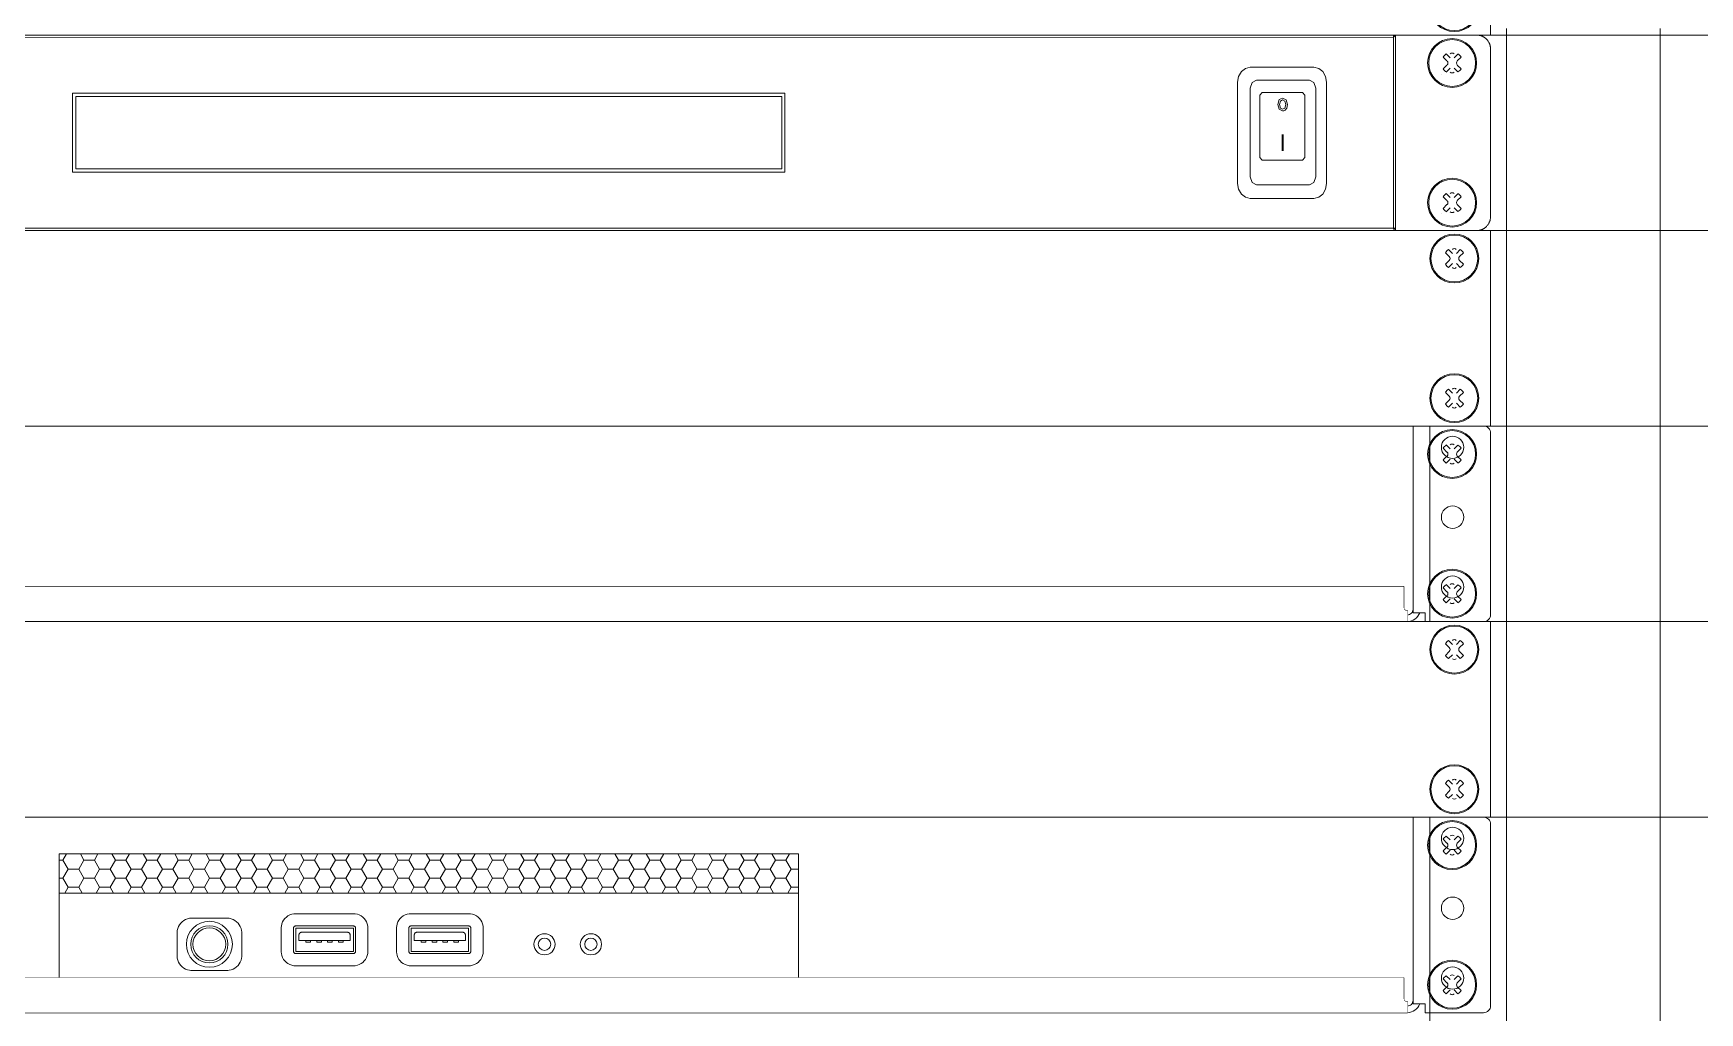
# Model space of a CAD drawing. Header units: millimetres. Extents: x -71336 to -33468, y -26189 to 22712.
# Drawn here: x -34387.6 to -34008.9, y -8865.4 to -8642.8 of the extents above; entities that cross this region are included whole.
import ezdxf

# ---------------------------------------------------------------- set-up
doc = ezdxf.new("R2010")
doc.units = ezdxf.units.MM
doc.set_wipeout_variables(frame=1)
doc.layers.add('SC - Equipment', color=7, linetype='Continuous', lineweight=13)
doc.layers.add('SC - Rack Layout - U-guides and centreline', color=5, linetype='Continuous', lineweight=13, plot=False)
doc.styles.add('ARIAL', font='arial.ttf')

# ---------------------------------------------------------------- blocks, each defined once
blk = doc.blocks.new('*U220')
at = {"layer": 'SC - Rack Layout - U-guides and centreline', "ltscale": 5}
blk.add_lwpolyline([(-300, 0), (300, 0)], dxfattribs=at)
blk = doc.blocks.new('*U221')
at = {"layer": 'SC - Rack Layout - U-guides and centreline', "color": 0, "linetype": 'ByBlock', "lineweight": -2, "transparency": 16777216}
for p in [(0, 889), (0, 844.55), (0, 800.1), (0, 755.65), (0, 711.2)]:
    blk.add_blockref('*U220', p, dxfattribs=at)
blk = doc.blocks.new('*U284')
at = {"layer": 'SC - Equipment'}
for p, q in [((227.076, 896.874), (227.076, 941.324)), ((244.4623, 896.874), (244.4623, 941.324)), ((279.3873, 941.324), (279.3873, 896.874)), ((227.076, 852.424), (227.076, 896.874)), ((244.4623, 852.424), (244.4623, 896.874)), ((279.3873, 896.874), (279.3873, 852.424)), ((227.076, 807.974), (227.076, 852.424)), ((244.4623, 807.974), (244.4623, 852.424)), ((279.3873, 852.424), (279.3873, 807.974)), ((227.076, 763.524), (227.076, 807.974)), ((244.4623, 763.524), (244.4623, 807.974)), ((279.3873, 807.974), (279.3873, 763.524)), ((227.076, 719.074), (227.076, 763.524)), ((244.4623, 719.074), (244.4623, 763.524)), ((279.3873, 763.524), (279.3873, 719.074)), ((227.076, 674.624), (227.076, 719.074)), ((244.4623, 674.624), (244.4623, 719.074)), ((279.3873, 719.074), (279.3873, 674.624))]:
    blk.add_line(p, q, dxfattribs=at)
for centre in [(232.21315, 934.974), (232.21315, 919.099), (232.21315, 903.224), (232.21315, 890.524), (232.21315, 874.649), (232.21315, 858.774), (232.21315, 846.074), (232.21315, 830.199), (232.21315, 814.324), (232.21315, 801.624), (232.21315, 785.749), (232.21315, 769.874), (232.21315, 757.174), (232.21315, 741.299), (232.21315, 725.424)]:
    blk.add_circle(centre, 2.54, dxfattribs=at)
at = {"ltscale": 5, "style": 'ARIAL', "flags": 1}
blk.add_attdef('UNITS', (470.5, 46), '', height=9.73997, dxfattribs=at)
blk = doc.blocks.new('STARTECH RKCONS17HD')
at = {"layer": 'SC - Equipment'}
for points in [[(183.82, 33.75), (184.05, 35.06), (184.66, 36.14), (185.57, 36.86), (186.68, 37.13)], [(183.82, 33.75), (184.05, 35.06), (184.66, 36.14), (185.57, 36.86), (186.68, 37.13)], [(186.68, 37.13), (201.13, 37.13)], [(186.7, 32.37), (187.11, 33.64), (188.11, 34.17)], [(186.7, 32.37), (187.11, 33.64), (188.11, 34.17)], [(188.11, 34.17), (200.15, 34.17)], [(200.15, 34.17), (201.14, 33.64), (201.56, 32.37)], [(200.15, 34.17), (201.14, 33.64), (201.56, 32.37)], [(201.13, 37.13), (202.24, 36.86), (203.15, 36.14), (203.77, 35.06), (203.99, 33.75)], [(201.13, 37.13), (202.24, 36.86), (203.15, 36.14), (203.77, 35.06), (203.99, 33.75)], [(183.82, 10.7), (183.82, 33.75)], [(186.7, 12.18), (186.7, 32.37)], [(188.88, 30.82), (189.36, 31.41)], [(188.88, 30.82), (189.36, 31.41)], [(188.88, 16.58), (188.88, 30.82)], [(189.36, 31.41), (198.57, 31.41)], [(198.57, 31.41), (199.05, 30.82)], [(198.57, 31.41), (199.05, 30.82)], [(199.05, 30.82), (199.05, 16.58)], [(201.56, 32.37), (201.56, 12.18)], [(203.99, 33.75), (203.99, 10.7)], [(192.92, 28.64), (193.29, 29.77)], [(193.23, 27.57), (192.92, 28.64)], [(194.04, 27.2), (193.23, 27.57)], [(193.29, 29.77), (194.04, 30.08)], [(193.54, 29.43), (193.34, 28.64)], [(193.34, 28.64), (193.54, 27.84)], [(194.04, 29.69), (193.54, 29.43)], [(193.54, 27.84), (194.04, 27.58)], [(194.04, 30.08), (194.86, 29.7)], [(194.55, 29.43), (194.04, 29.69)], [(194.04, 27.58), (194.55, 27.85)], [(194.75, 28.65), (194.55, 29.43)], [(194.55, 27.85), (194.75, 28.65)], [(195.03, 27.84), (194.63, 27.37)], [(194.86, 29.7), (195.17, 28.68)], [(195.17, 28.68), (195.03, 27.84)], [(189.36, 16), (188.88, 16.58)], [(189.36, 16), (188.88, 16.58)], [(198.57, 16), (189.36, 16)], [(199.05, 16.58), (198.57, 16)], [(199.05, 16.58), (198.57, 16)], [(188.11, 10.38), (187.11, 10.91), (186.7, 12.18)], [(188.11, 10.38), (187.11, 10.91), (186.7, 12.18)], [(201.56, 12.18), (201.14, 10.91), (200.15, 10.38)], [(201.56, 12.18), (201.14, 10.91), (200.15, 10.38)], [(186.68, 7.32), (185.57, 7.59), (184.66, 8.31), (184.05, 9.39), (183.82, 10.7)], [(186.68, 7.32), (185.57, 7.59), (184.66, 8.31), (184.05, 9.39), (183.82, 10.7)], [(200.15, 10.38), (188.11, 10.38)], [(203.99, 10.7), (203.77, 9.39), (203.15, 8.31), (202.24, 7.59), (201.13, 7.32)], [(203.99, 10.7), (203.77, 9.39), (203.15, 8.31), (202.24, 7.59), (201.13, 7.32)], [(201.13, 7.32), (186.68, 7.32)]]:
    blk.add_lwpolyline(points, dxfattribs=at)
at = {"layer": 'SC - Equipment', "ltscale": 5}
for points in [[(-80.95, 31.26), (80.95, 31.26), (80.95, 13.28), (-80.95, 13.28)], [(-80.2, 30.51), (80.2, 30.51), (80.2, 14.03), (-80.2, 14.03)]]:
    blk.add_lwpolyline(points, close=True, dxfattribs=at)
at = {"layer": 'SC - Equipment'}
blk.add_lwpolyline([(194.04, 27.2, 0.14402), (194.63, 27.37, 6.94346)], format="xyb", dxfattribs=at)
at = {"layer": 'SC - Equipment', "transparency": 33554559}
blk.add_solid([(193.81, 21.91), (194.24, 21.91), (193.81, 18.1), (194.24, 18.1)], dxfattribs=at)
blk.add_wipeout([(241.31, 44.45), (241.31, 0), (219.71, 0), (219.71, 44.45)]).dxf.layer = 'SC - Equipment'
at = {"layer": 'SC - Equipment', "flags": 128}
for points in [[(238.12, 44.45), (-238.13, 44.45)], [(219.71, 44.45), (-219.71, 44.45)], [(219.71, 44.45), (-219.71, 44.45)], [(219.71, 44.45), (-219.71, 44.45)], [(-219.71, 43.93), (219.2, 43.95)], [(219.2, 44.45), (219.2, 0.33)], [(219.71, 44.45), (219.2, 44.45)], [(219.2, 44.45), (219.2, 44.45)], [(219.2, 43.95), (219.71, 44.45)], [(219.71, 0), (219.71, 44.45)], [(219.71, 0), (219.71, 44.45)], [(219.71, 0.33), (219.71, 44.45)], [(231.39, 38.56), (230.53, 39.42)], [(232.13, 39.27), (231.24, 40.16)], [(233.88, 40.13), (233.02, 39.27)], [(234.62, 39.42), (233.73, 38.56)], [(241.29, 3.2), (241.29, 41.25)], [(231.39, 37.64), (230.53, 36.78)], [(232.13, 36.93), (231.24, 36.04)], [(233.88, 36.07), (233.02, 36.93)], [(234.62, 36.78), (233.73, 37.64)], [(231.39, 6.81), (230.53, 7.67)], [(232.13, 7.52), (231.24, 8.41)], [(233.88, 8.38), (233.02, 7.52)], [(234.62, 7.67), (233.73, 6.81)], [(231.39, 5.89), (230.53, 5.03)], [(232.13, 5.18), (231.24, 4.29)], [(233.88, 4.32), (233.02, 5.18)], [(234.62, 5.03), (233.73, 5.89)], [(-238.13, 0), (238.12, 0)], [(219.71, 0.52), (-219.71, 0.52)], [(-219.71, 0), (219.71, 0)], [(-219.71, 0), (219.71, 0)], [(-219.71, 0), (219.71, 0)], [(219.2, 0.33), (219.71, 0.33)], [(219.71, 0), (219.71, 0.52)]]:
    blk.add_lwpolyline(points, dxfattribs=at)
at = {"layer": 'SC - Equipment'}
for points in [[(241.29, 41.25), (241.29, 41.33), (241.29, 41.42), (241.28, 41.5), (241.28, 41.58), (241.27, 41.66), (241.26, 41.74), (241.24, 41.82), (241.23, 41.9), (241.21, 41.97), (241.19, 42.05), (241.17, 42.13), (241.15, 42.2), (241.13, 42.28), (241.1, 42.35), (241.07, 42.42), (241.04, 42.5), (241.01, 42.57), (240.98, 42.64), (240.95, 42.71), (240.91, 42.78), (240.84, 42.91), (240.75, 43.04), (240.67, 43.16), (240.57, 43.29), (240.47, 43.4), (240.37, 43.51), (240.26, 43.62), (240.14, 43.72), (240.02, 43.81), (239.9, 43.9), (239.84, 43.95), (239.77, 43.99), (239.7, 44.03), (239.64, 44.06), (239.57, 44.1), (239.5, 44.13), (239.43, 44.17), (239.36, 44.2), (239.29, 44.23), (239.21, 44.26), (239.14, 44.28), (239.07, 44.31), (238.99, 44.33), (238.92, 44.35), (238.84, 44.37), (238.76, 44.38), (238.68, 44.4), (238.6, 44.41), (238.52, 44.42), (238.44, 44.43), (238.36, 44.44), (238.28, 44.45), (238.2, 44.45), (238.12, 44.45)], [(230.06, 35.56), (230.06, 35.56), (230.06, 35.56), (230.07, 35.56), (230.07, 35.56), (230.07, 35.56), (230.07, 35.56), (230.08, 35.56), (230.08, 35.56), (230.08, 35.56), (230.08, 35.56), (230.08, 35.56)], [(230.06, 3.87), (230.06, 3.87), (230.06, 3.87), (230.07, 3.87), (230.07, 3.87), (230.07, 3.87), (230.07, 3.87), (230.08, 3.87), (230.08, 3.87), (230.08, 3.87), (230.08, 3.87), (230.08, 3.87)], [(238.12, 0), (238.2, 0), (238.28, 0), (238.36, 0.01), (238.44, 0.02), (238.52, 0.03), (238.6, 0.04), (238.68, 0.05), (238.76, 0.07), (238.84, 0.08), (238.92, 0.1), (238.99, 0.12), (239.07, 0.14), (239.14, 0.17), (239.21, 0.19), (239.29, 0.22), (239.36, 0.25), (239.43, 0.28), (239.5, 0.32), (239.57, 0.35), (239.64, 0.39), (239.7, 0.42), (239.77, 0.46), (239.84, 0.5), (239.9, 0.55), (240.02, 0.64), (240.14, 0.73), (240.26, 0.83), (240.37, 0.94), (240.47, 1.05), (240.57, 1.16), (240.67, 1.29), (240.75, 1.41), (240.84, 1.54), (240.91, 1.67), (240.95, 1.74), (240.98, 1.81), (241.01, 1.88), (241.04, 1.95), (241.07, 2.03), (241.1, 2.1), (241.13, 2.17), (241.15, 2.25), (241.17, 2.32), (241.19, 2.4), (241.21, 2.48), (241.23, 2.55), (241.24, 2.63), (241.26, 2.71), (241.27, 2.79), (241.28, 2.87), (241.28, 2.95), (241.29, 3.03), (241.29, 3.12), (241.29, 3.2)]]:
    blk.add_lwpolyline(points, dxfattribs=at)
for centre, major_axis, start_param, end_param in [((232.56, 38.1), (5.56, 0), 0, 6.283185), ((232.56, 38.1), (5.33, 0), 0, 6.283185), ((232.56, 38.1), (2.44, 0), 2.143456, 2.563819), ((230.96, 38.1), (0.635, 0), 5.497788, 7.068584), ((232.56, 39.73), (0.635, 0), 0.785399, 2.356195), ((234.19, 38.1), (0.635, 0), 2.356195, 3.926991), ((232.56, 38.1), (2.44, 0), 0.57266, 0.993023), ((232.56, 38.1), (2.44, 0), 3.719366, 4.139729), ((232.56, 36.47), (0.635, 0), 3.926991, 5.497787), ((232.56, 38.1), (2.44, 0), 5.290163, 5.710525), ((232.56, 6.35), (5.56, 0), 0, 6.283185), ((232.56, 6.35), (5.33, 0), 0, 6.283185), ((232.56, 6.35), (2.44, 0), 2.143456, 2.563819), ((232.56, 7.98), (0.635, 0), 0.785399, 2.356195), ((232.56, 6.35), (2.44, 0), 0.57266, 0.993023), ((232.56, 6.35), (2.44, 0), 3.719366, 4.139729), ((230.96, 6.35), (0.635, 0), 5.497788, 7.068584), ((232.56, 4.72), (0.635, 0), 3.926991, 5.497787), ((234.19, 6.35), (0.635, 0), 2.356195, 3.926991), ((232.56, 6.35), (2.44, 0), 5.290163, 5.710525)]:
    blk.add_ellipse(centre, major_axis=major_axis, ratio=1, start_param=start_param, end_param=end_param, dxfattribs=at)
blk = doc.blocks.new('1U RACK SHELF - RACK LAYOUT')
at = {"layer": 'SC - Equipment', "flags": 128}
for points in [[(223.67, 44.45), (223.67, 2)], [(223.67, 44.45), (239.7, 44.45)], [(241.3, 42.85), (241.3, 1.59)], [(231.39, 38.56), (230.53, 39.42)], [(232.13, 39.27), (231.24, 40.16)], [(233.88, 40.13), (233.02, 39.27)], [(234.62, 39.42), (233.73, 38.56)], [(231.39, 37.64), (230.53, 36.78)], [(232.13, 36.93), (231.24, 36.04)], [(233.88, 36.07), (233.02, 36.93)], [(234.62, 36.78), (233.73, 37.64)], [(221.58, 7.95), (-221.52, 7.95)], [(221.58, 7.95), (221.58, 3.16)], [(231.39, 6.81), (230.53, 7.67)], [(232.13, 7.52), (231.24, 8.41)], [(233.88, 8.38), (233.02, 7.52)], [(234.62, 7.67), (233.73, 6.81)], [(231.39, 5.89), (230.53, 5.03)], [(232.13, 5.18), (231.24, 4.29)], [(233.88, 4.32), (233.02, 5.18)], [(234.62, 5.03), (233.73, 5.89)], [(222.42, 0), (-222.36, 0)], [(222.42, 0), (222.42, 2.42)], [(223.67, 2), (226.44, 2)], [(226.44, 2), (226.44, 0)], [(239.7, 0), (226.44, 0)]]:
    blk.add_lwpolyline(points, dxfattribs=at)
for points in [[(241.3, 42.85, 0.414214), (239.7, 44.45)], [(221.58, 3.16, 0.106933), (221.67, 2.77)], [(222.42, 1.53, 0.414214), (223.67, 2.77)], [(222.42, 0, 0.29889), (225.19, 2)], [(239.7, 0, 0.414214), (241.3, 1.59)]]:
    blk.add_lwpolyline(points, format="xyb", dxfattribs=at)
at = {"layer": 'SC - Equipment'}
for points in [[(221.86, 2.6), (221.84, 2.61), (221.82, 2.62), (221.8, 2.64), (221.78, 2.65), (221.77, 2.67), (221.75, 2.68), (221.73, 2.7), (221.71, 2.72), (221.7, 2.73), (221.68, 2.75), (221.67, 2.77)], [(222.12, 2.48), (222.1, 2.49), (222.07, 2.5), (222.05, 2.51), (222.02, 2.51), (222, 2.52), (221.98, 2.54), (221.95, 2.55), (221.93, 2.56), (221.91, 2.57), (221.88, 2.58), (221.86, 2.6)], [(222.42, 2.42), (222.39, 2.43), (222.37, 2.43), (222.34, 2.43), (222.31, 2.44), (222.28, 2.44), (222.26, 2.45), (222.23, 2.45), (222.2, 2.46), (222.17, 2.47), (222.15, 2.47), (222.12, 2.48)]]:
    blk.add_lwpolyline(points, dxfattribs=at)
for centre, major_axis, start_param, end_param in [((232.56, 38.1), (5.56, 0), 0, 6.283185), ((232.56, 38.1), (5.33, 0), 0, 6.283185), ((232.56, 38.1), (2.44, 0), 2.143456, 2.563819), ((230.96, 38.1), (0.635, 0), 5.497788, 7.068584), ((232.56, 39.72), (0.635, 0), 0.785399, 2.356195), ((234.19, 38.1), (0.635, 0), 2.356195, 3.926991), ((232.56, 38.1), (2.44, 0), 0.57266, 0.993023), ((232.56, 38.1), (2.44, 0), 3.719366, 4.139729), ((232.56, 36.47), (0.635, 0), 3.926991, 5.497787), ((232.56, 38.1), (2.44, 0), 5.290163, 5.710525), ((232.56, 6.35), (5.56, 0), 0, 6.283185), ((232.56, 6.35), (5.33, 0), 0, 6.283185), ((232.56, 6.35), (2.44, 0), 2.143456, 2.563819), ((232.56, 7.97), (0.635, 0), 0.785399, 2.356195), ((232.56, 6.35), (2.44, 0), 0.57266, 0.993023), ((232.56, 6.35), (2.44, 0), 3.719366, 4.139729), ((230.96, 6.35), (0.635, 0), 5.497788, 7.068584), ((232.56, 4.72), (0.635, 0), 3.926991, 5.497787), ((234.19, 6.35), (0.635, 0), 2.356195, 3.926991), ((232.56, 6.35), (2.44, 0), 5.290163, 5.710525)]:
    blk.add_ellipse(centre, major_axis=major_axis, ratio=1, start_param=start_param, end_param=end_param, dxfattribs=at)
blk.add_wipeout([(-222.36, 0), (-222.36, 2.42), (-222.28, 2.43), (-222.18, 2.45), (-222.07, 2.47), (-221.97, 2.51), (-221.89, 2.54), (-221.82, 2.58), (-221.77, 2.61), (-221.71, 2.66), (-221.68, 2.68), (-221.64, 2.73), (-221.62, 2.75), (-221.61, 2.77), (-221.58, 2.84), (-221.56, 2.91), (-221.54, 2.99), (-221.53, 3.07), (-221.52, 3.15), (-221.52, 3.32), (-221.52, 7.95), (221.58, 7.95), (221.58, 3.16), (221.59, 3.08), (221.59, 3.03), (221.6, 2.98), (221.61, 2.93), (221.63, 2.87), (221.64, 2.84), (221.65, 2.81), (221.66, 2.79), (221.67, 2.77), (221.73, 2.7), (221.77, 2.67), (221.82, 2.62), (221.89, 2.58), (221.98, 2.54), (222.06, 2.5), (222.15, 2.47), (222.28, 2.44), (222.38, 2.43), (222.42, 2.42), (222.42, 0)])
blk = doc.blocks.new('1U BLANK PANEL - RACK LAYOUT')
blk.add_wipeout([(-241.3, 44.45), (241.3, 44.45), (241.3, 0), (-241.3, 0)])
at = {"layer": 'SC - Equipment'}
for p, q in [((-241.3, 44.45), (241.3, 44.45)), ((241.3, 44.45), (241.3, 0)), ((231.89, 38.56), (231.03, 39.42)), ((232.63, 39.27), (231.74, 40.16)), ((234.38, 40.13), (233.52, 39.27)), ((235.12, 39.42), (234.23, 38.56)), ((231.89, 37.64), (231.03, 36.78)), ((232.63, 36.93), (231.74, 36.04)), ((234.38, 36.07), (233.52, 36.93)), ((235.12, 36.78), (234.23, 37.64)), ((231.89, 6.81), (231.03, 7.67)), ((232.63, 7.52), (231.74, 8.41)), ((234.38, 8.38), (233.52, 7.52)), ((235.12, 7.67), (234.23, 6.81)), ((231.89, 5.89), (231.03, 5.03)), ((232.63, 5.18), (231.74, 4.29)), ((234.38, 4.32), (233.52, 5.18)), ((235.12, 5.03), (234.23, 5.89)), ((241.3, 0), (-241.3, 0))]:
    blk.add_line(p, q, dxfattribs=at)
for centre, major_axis, start_param, end_param in [((233.06, 38.1), (5.56, 0), 0, 6.283185), ((233.06, 38.1), (5.33, 0), 0, 6.283185), ((233.06, 38.1), (2.44, 0), 2.143456, 2.563819), ((231.46, 38.1), (0.635, 0), 5.497788, 7.068584), ((233.06, 39.73), (0.635, 0), 0.785399, 2.356195), ((234.69, 38.1), (0.635, 0), 2.356195, 3.926991), ((233.06, 38.1), (2.44, 0), 0.57266, 0.993023), ((233.06, 38.1), (2.44, 0), 3.719366, 4.139729), ((233.06, 36.47), (0.635, 0), 3.926991, 5.497787), ((233.06, 38.1), (2.44, 0), 5.290163, 5.710525), ((233.06, 6.35), (5.56, 0), 0, 6.283185), ((233.06, 6.35), (5.33, 0), 0, 6.283185), ((233.06, 6.35), (2.44, 0), 2.143456, 2.563819), ((233.06, 7.98), (0.635, 0), 0.785399, 2.356195), ((233.06, 6.35), (2.44, 0), 0.57266, 0.993023), ((233.06, 6.35), (2.44, 0), 3.719366, 4.139729), ((231.46, 6.35), (0.635, 0), 5.497788, 7.068584), ((233.06, 4.72), (0.635, 0), 3.926991, 5.497787), ((234.69, 6.35), (0.635, 0), 2.356195, 3.926991), ((233.06, 6.35), (2.44, 0), 5.290163, 5.710525)]:
    blk.add_ellipse(centre, major_axis=major_axis, ratio=1, start_param=start_param, end_param=end_param, dxfattribs=at)
blk = doc.blocks.new('*U281')
blk.add_blockref('1U BLANK PANEL - RACK LAYOUT', (0, -44.45))
blk = doc.blocks.new('MOOD MEDIA 246')
at = {"layer": 'SC - Equipment', "ltscale": 5}
h = blk.add_hatch(dxfattribs=at)
h.set_pattern_fill('HONEY', color=256, scale=0.75)
h.set_pattern_definition([(0, (34721.8029, 7083.4338), (3.571875, 2.06222298), [2.38125, -4.7625]), (120, (34721.8029, 7083.4338), (-3.57187499, 2.062223), [2.38125, -4.7625]), (60, (34721.8029, 7083.4338), (8e-09, 4.12444598), [-4.7625, 2.38125])])
h.paths.add_polyline_path([(-84, 27.19), (84, 27.19), (84, 36.08), (-84, 36.08)])
for p, q in [((-84, 36.08), (-84, 3.08)), ((84, 36.08), (-84, 36.08)), ((84, 36.08), (84, 3.08)), ((84, 3.08), (-84, 3.08)), ((0, 0), (-50, 0)), ((0, 0), (50, 0))]:
    blk.add_line(p, q, dxfattribs=at)
at = {"layer": 'SC - Equipment'}
for p, q in [((-17.16, 13.93), (-17.16, 19.2)), ((9.04, 13.93), (9.04, 19.2)), ((-29.53, 17.65), (-29.53, 16.42)), ((-17.9, 16.42), (-17.9, 17.65)), ((-3.32, 17.65), (-3.32, 16.42)), ((8.3, 16.42), (8.3, 17.65))]:
    blk.add_line(p, q, dxfattribs=at)
at = {"layer": 'SC - Equipment', "ltscale": 5}
for points in [[(-84, 27.19), (84, 27.19), (84, 36.08), (-84, 36.08)], [(-26.51, 3.08), (-23.49, 3.08), (-23.49, 1.49), (-26.51, 1.49)], [(23.49, 3.08), (26.51, 3.08), (26.51, 1.49), (23.49, 1.49)]]:
    blk.add_lwpolyline(points, close=True, dxfattribs=at)
at = {"layer": 'SC - Equipment'}
for points in [[(-54.1, 21.47), (-54.38, 21.45), (-54.84, 21.35), (-55.28, 21.19), (-55.69, 20.97), (-56.06, 20.69), (-56.39, 20.37), (-56.67, 20), (-56.91, 19.59), (-57.08, 19.14), (-57.19, 18.66), (-57.21, 18.38)], [(-45.66, 21.47), (-54.1, 21.47)], [(-42.54, 18.38), (-42.57, 18.66), (-42.68, 19.14), (-42.85, 19.59), (-43.08, 20), (-43.37, 20.37), (-43.7, 20.69), (-44.07, 20.96), (-44.48, 21.19), (-44.92, 21.35), (-45.38, 21.45), (-45.66, 21.47)], [(-30.43, 22.5), (-30.71, 22.48), (-31.17, 22.38), (-31.61, 22.22), (-32.02, 22), (-32.39, 21.72), (-32.72, 21.4), (-33.01, 21.03), (-33.24, 20.62), (-33.42, 20.17), (-33.52, 19.69), (-33.55, 19.41)], [(-33.55, 19.41), (-33.55, 13.73)], [(-30.23, 19.72), (-30.31, 19.71), (-30.39, 19.7), (-30.46, 19.67), (-30.52, 19.64), (-30.58, 19.59), (-30.63, 19.54), (-30.68, 19.48), (-30.71, 19.42), (-30.74, 19.35), (-30.76, 19.28), (-30.76, 19.2)], [(-30.76, 19.2), (-30.76, 13.95)], [(-16.99, 22.5), (-30.43, 22.5)], [(-17.19, 19.72), (-30.23, 19.72)], [(-16.66, 19.2), (-16.67, 19.28), (-16.68, 19.35), (-16.71, 19.42), (-16.75, 19.48), (-16.79, 19.54), (-16.84, 19.59), (-16.9, 19.64), (-16.97, 19.67), (-17.04, 19.7), (-17.11, 19.71), (-17.19, 19.72)], [(-13.88, 19.41), (-13.9, 19.69), (-14.01, 20.17), (-14.18, 20.62), (-14.42, 21.03), (-14.7, 21.4), (-15.03, 21.72), (-15.4, 22), (-15.81, 22.22), (-16.25, 22.38), (-16.72, 22.48), (-16.99, 22.5)], [(-16.66, 13.95), (-16.66, 19.2)], [(-13.88, 13.74), (-13.88, 19.41)], [(-7.34, 19.41), (-7.35, 13.73)], [(-4.23, 22.5), (-4.51, 22.48), (-4.97, 22.38), (-5.41, 22.22), (-5.82, 22), (-6.19, 21.72), (-6.52, 21.4), (-6.8, 21.03), (-7.04, 20.62), (-7.21, 20.17), (-7.32, 19.69), (-7.34, 19.41)], [(-4.03, 19.72), (-4.11, 19.71), (-4.18, 19.7), (-4.25, 19.67), (-4.32, 19.64), (-4.38, 19.59), (-4.43, 19.54), (-4.48, 19.48), (-4.51, 19.42), (-4.54, 19.35), (-4.56, 19.28), (-4.56, 19.2)], [(-4.56, 19.2), (-4.56, 13.95)], [(9.21, 22.5), (-4.23, 22.5)], [(9.01, 19.72), (-4.03, 19.72)], [(9.54, 19.2), (9.53, 19.28), (9.52, 19.35), (9.49, 19.42), (9.46, 19.48), (9.41, 19.54), (9.36, 19.59), (9.3, 19.64), (9.23, 19.67), (9.16, 19.7), (9.09, 19.71), (9.01, 19.72)], [(12.32, 19.41), (12.3, 19.69), (12.19, 20.17), (12.02, 20.62), (11.78, 21.03), (11.5, 21.4), (11.17, 21.72), (10.8, 22), (10.39, 22.22), (9.95, 22.38), (9.49, 22.48), (9.21, 22.5)], [(9.54, 13.95), (9.54, 19.2)], [(12.32, 13.74), (12.32, 19.41)], [(-57.21, 18.38), (-57.22, 12.7)], [(-42.54, 12.71), (-42.54, 18.38)], [(-29.43, 17.99), (-29.44, 17.96), (-29.46, 17.94), (-29.47, 17.91), (-29.49, 17.87), (-29.5, 17.84), (-29.51, 17.81), (-29.51, 17.77), (-29.52, 17.74), (-29.52, 17.71), (-29.53, 17.68), (-29.53, 17.65)], [(-29.53, 16.42), (-17.9, 16.42)], [(-28.86, 18.3), (-28.92, 18.3), (-28.98, 18.29), (-29.04, 18.28), (-29.1, 18.26), (-29.16, 18.23), (-29.21, 18.2), (-29.26, 18.17), (-29.31, 18.13), (-29.36, 18.08), (-29.4, 18.04), (-29.43, 17.99)], [(-18.57, 18.3), (-28.86, 18.3)], [(-18, 17.99), (-18.03, 18.04), (-18.07, 18.08), (-18.11, 18.13), (-18.16, 18.17), (-18.21, 18.2), (-18.27, 18.23), (-18.33, 18.26), (-18.39, 18.28), (-18.45, 18.29), (-18.51, 18.3), (-18.57, 18.3)], [(-17.9, 17.65), (-17.9, 17.68), (-17.9, 17.71), (-17.9, 17.74), (-17.91, 17.77), (-17.92, 17.81), (-17.93, 17.84), (-17.94, 17.87), (-17.95, 17.91), (-17.97, 17.94), (-17.98, 17.96), (-18, 17.99)], [(-3.23, 17.99), (-3.24, 17.96), (-3.26, 17.94), (-3.27, 17.91), (-3.28, 17.87), (-3.29, 17.84), (-3.3, 17.81), (-3.31, 17.77), (-3.32, 17.74), (-3.32, 17.71), (-3.32, 17.68), (-3.32, 17.65)], [(-3.32, 16.42), (8.3, 16.42)], [(-2.65, 18.3), (-2.71, 18.3), (-2.77, 18.29), (-2.83, 18.28), (-2.89, 18.26), (-2.95, 18.23), (-3.01, 18.2), (-3.06, 18.17), (-3.11, 18.13), (-3.16, 18.08), (-3.19, 18.04), (-3.23, 17.99)], [(7.63, 18.3), (-2.65, 18.3)], [(8.2, 17.99), (8.17, 18.04), (8.13, 18.08), (8.09, 18.13), (8.04, 18.17), (7.99, 18.2), (7.93, 18.23), (7.87, 18.26), (7.81, 18.28), (7.75, 18.29), (7.69, 18.3), (7.63, 18.3)], [(8.3, 17.65), (8.3, 17.68), (8.3, 17.71), (8.3, 17.74), (8.29, 17.77), (8.28, 17.81), (8.27, 17.84), (8.26, 17.87), (8.25, 17.91), (8.24, 17.94), (8.22, 17.96), (8.2, 17.99)], [(-57.21, 12.71), (-57.19, 12.43), (-57.08, 11.95), (-56.91, 11.5), (-56.67, 11.09), (-56.39, 10.72), (-56.06, 10.4), (-55.69, 10.13), (-55.28, 9.9), (-54.84, 9.74), (-54.38, 9.64), (-54.1, 9.62)], [(-45.66, 9.62), (-45.38, 9.64), (-44.92, 9.74), (-44.48, 9.9), (-44.07, 10.13), (-43.7, 10.4), (-43.37, 10.72), (-43.08, 11.09), (-42.85, 11.5), (-42.68, 11.95), (-42.57, 12.43), (-42.54, 12.71)], [(-33.55, 13.74), (-33.52, 13.46), (-33.42, 12.98), (-33.24, 12.53), (-33.01, 12.12), (-32.72, 11.75), (-32.39, 11.43), (-32.02, 11.16), (-31.61, 10.94), (-31.17, 10.77), (-30.71, 10.67), (-30.43, 10.65)], [(-30.76, 13.95), (-30.76, 13.88), (-30.74, 13.8), (-30.71, 13.73), (-30.68, 13.67), (-30.63, 13.61), (-30.58, 13.56), (-30.52, 13.52), (-30.46, 13.48), (-30.39, 13.46), (-30.31, 13.44), (-30.23, 13.43)], [(-30.23, 13.43), (-17.19, 13.43)], [(-17.19, 13.43), (-17.11, 13.44), (-17.04, 13.46), (-16.97, 13.48), (-16.9, 13.52), (-16.84, 13.56), (-16.79, 13.61), (-16.75, 13.67), (-16.71, 13.73), (-16.68, 13.8), (-16.67, 13.88), (-16.66, 13.95)], [(-16.99, 10.65), (-16.72, 10.67), (-16.25, 10.77), (-15.81, 10.94), (-15.4, 11.16), (-15.03, 11.43), (-14.7, 11.75), (-14.42, 12.12), (-14.18, 12.53), (-14.01, 12.98), (-13.9, 13.46), (-13.88, 13.74)], [(-7.34, 13.74), (-7.32, 13.46), (-7.21, 12.98), (-7.04, 12.53), (-6.8, 12.12), (-6.52, 11.75), (-6.19, 11.43), (-5.82, 11.16), (-5.41, 10.94), (-4.97, 10.77), (-4.51, 10.67), (-4.23, 10.65)], [(-4.56, 13.95), (-4.56, 13.88), (-4.54, 13.8), (-4.51, 13.73), (-4.48, 13.67), (-4.43, 13.61), (-4.38, 13.56), (-4.32, 13.52), (-4.25, 13.48), (-4.18, 13.46), (-4.11, 13.44), (-4.03, 13.43)], [(-4.03, 13.43), (9.01, 13.43)], [(9.01, 13.43), (9.09, 13.44), (9.16, 13.46), (9.23, 13.48), (9.3, 13.52), (9.36, 13.56), (9.41, 13.61), (9.46, 13.67), (9.49, 13.73), (9.52, 13.8), (9.53, 13.88), (9.54, 13.95)], [(9.21, 10.65), (9.49, 10.67), (9.95, 10.77), (10.39, 10.94), (10.8, 11.16), (11.17, 11.43), (11.5, 11.75), (11.78, 12.12), (12.02, 12.53), (12.19, 12.98), (12.3, 13.46), (12.32, 13.74)], [(-54.1, 9.62), (-45.66, 9.62)], [(-30.43, 10.65), (-16.99, 10.65)], [(-4.23, 10.65), (9.21, 10.65)]]:
    blk.add_lwpolyline(points, dxfattribs=at)
at = {"layer": 'SC - Equipment', "flags": 128}
for points in [[(-17.16, 19.2), (-30.26, 19.2)], [(-30.26, 19.2), (-30.26, 13.93)], [(9.04, 19.2), (-4.06, 19.2)], [(-4.06, 19.2), (-4.06, 13.93)], [(-27.94, 16.42), (-27.94, 16.01)], [(-27.94, 16.01), (-26.89, 16.01)], [(-26.89, 16.01), (-26.89, 16.42)], [(-25.47, 16.42), (-25.47, 16.01)], [(-25.47, 16.01), (-24.43, 16.01)], [(-24.43, 16.01), (-24.43, 16.42)], [(-23.01, 16.42), (-23.01, 16.01)], [(-23.01, 16.01), (-21.97, 16.01)], [(-21.97, 16.01), (-21.97, 16.42)], [(-20.55, 16.42), (-20.55, 16.01)], [(-20.55, 16.01), (-19.5, 16.01)], [(-19.5, 16.01), (-19.5, 16.42)], [(-1.73, 16.42), (-1.73, 16.01)], [(-1.73, 16.01), (-0.69, 16.01)], [(-0.69, 16.01), (-0.69, 16.42)], [(0.73, 16.42), (0.73, 16.01)], [(0.73, 16.01), (1.77, 16.01)], [(1.77, 16.01), (1.77, 16.42)], [(3.19, 16.42), (3.19, 16.01)], [(3.19, 16.01), (4.24, 16.01)], [(4.24, 16.01), (4.24, 16.42)], [(5.65, 16.42), (5.65, 16.01)], [(5.65, 16.01), (6.7, 16.01)], [(6.7, 16.01), (6.7, 16.42)], [(-30.26, 13.93), (-17.16, 13.93)], [(-4.06, 13.93), (9.04, 13.93)]]:
    blk.add_lwpolyline(points, dxfattribs=at)
at = {"layer": 'SC - Equipment', "ltscale": 5}
blk.add_lwpolyline([(-50, 0), (-50, 1.49), (50, 1.49), (50, 0)], dxfattribs=at)
for centre, radius in [((-49.88, 15.55), 5.23), ((-49.88, 15.55), 4.23), ((-49.88, 15.55), 3.73), ((26.28, 15.55), 2.41), ((26.28, 15.55), 1.41), ((36.82, 15.55), 2.41), ((36.82, 15.55), 1.41)]:
    blk.add_circle(centre, radius, dxfattribs=at)

msp = doc.modelspace()

# ---------------------------------------------------------------- block references
msp.add_blockref('MOOD MEDIA 246', (-34297.725, -8865.426))
at = {"layer": 'SC - Equipment'}
msp.add_blockref('*U284', (-34297.305, -9582.978), dxfattribs=at)
at = {"layer": 'SC - Rack Layout - U-guides and centreline'}
msp.add_blockref('*U221', (-34297.756, -9532.178), dxfattribs=at)

# ---------------------------------------------------------------- next in the draw order: block references
for name, p in [('STARTECH RKCONS17HD', (-34297.756, -8687.628)), ('1U RACK SHELF - RACK LAYOUT', (-34297.756, -8776.526)), ('1U RACK SHELF - RACK LAYOUT', (-34297.756, -8865.426))]:
    msp.add_blockref(name, p)

# ---------------------------------------------------------------- next in the draw order: block references
at = {"layer": 'SC - Equipment'}
for p in [(-34297.756, -8598.728), (-34297.756, -8687.628), (-34297.756, -8776.528)]:
    msp.add_blockref('*U281', p, dxfattribs=at)

doc.saveas('drawing.dxf')
